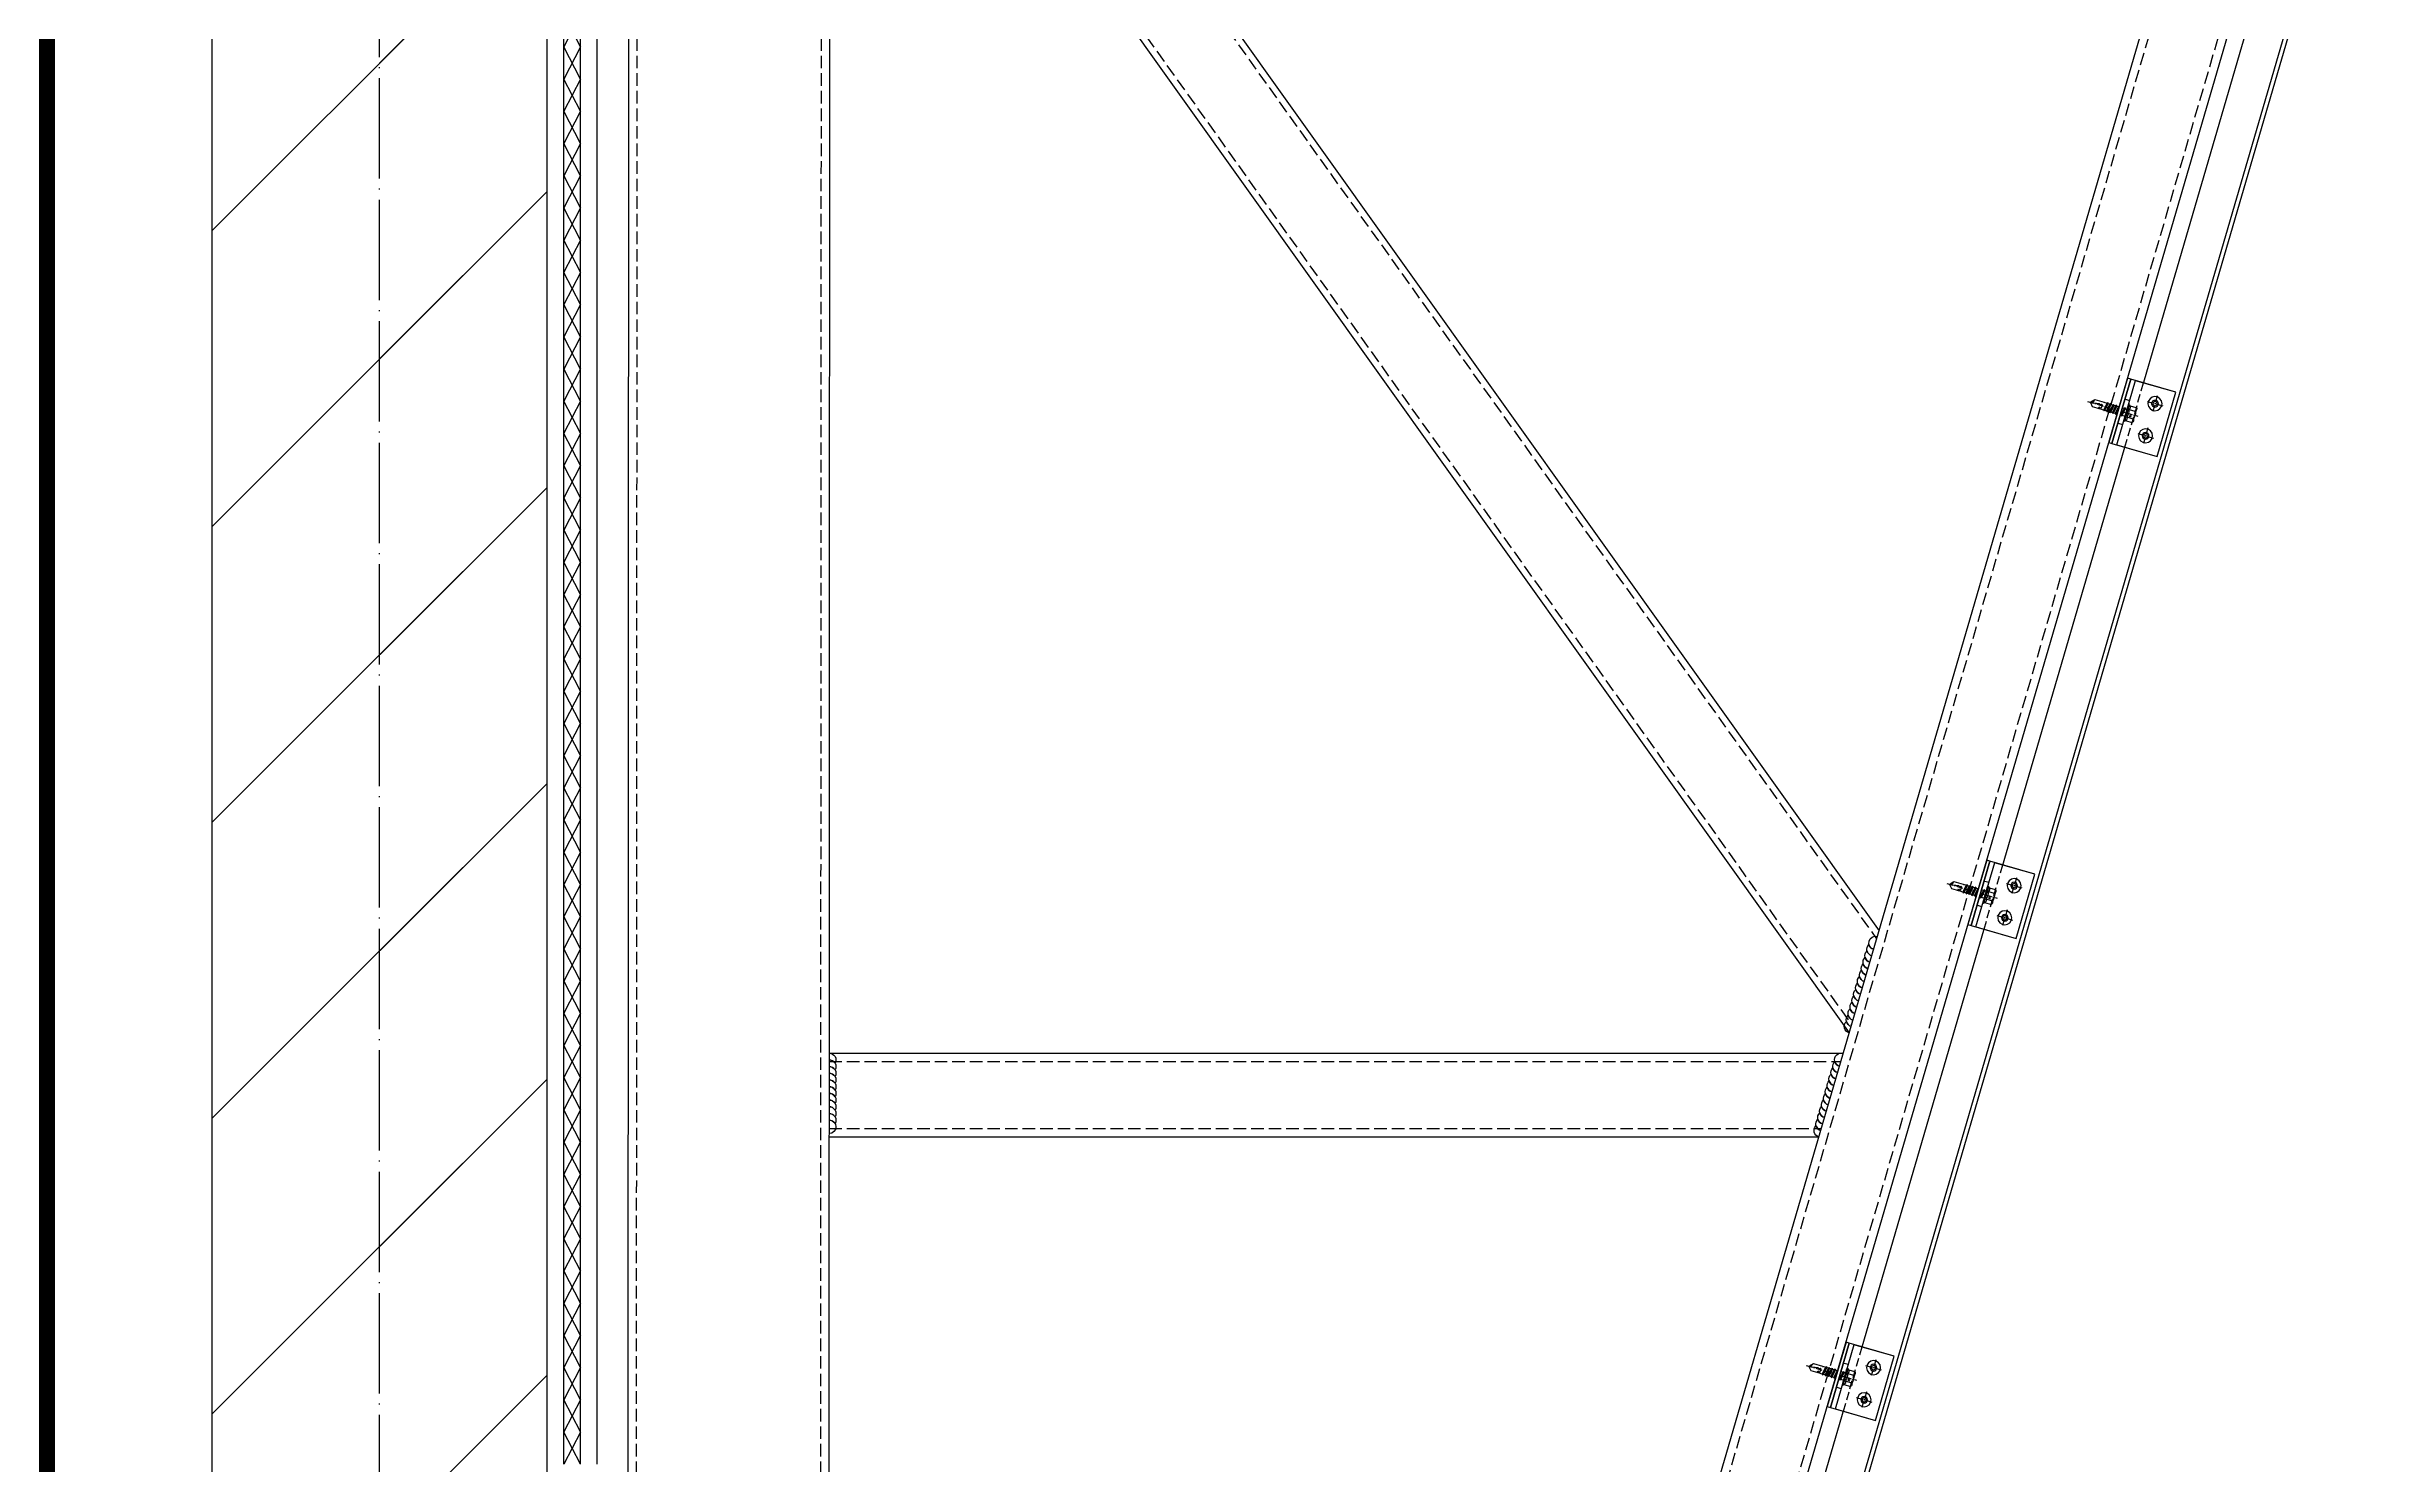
# Model space of a CAD drawing. Extents: x -202236 to 1002404, y -663931 to 1550022.
# Drawn here: x -97364 to -95966, y -330704 to -329857 of the extents above; entities that cross this region are included whole.
import ezdxf
from ezdxf.enums import TextEntityAlignment as Align

# ---------------------------------------------------------------- set-up
doc = ezdxf.new("R2010")
doc.units = 0
for name, pattern in [('CENTER', [2, 1.25, -0.25, 0.25, -0.25]), ('DASH', [0.35, 0.25, -0.1]), ('DOTE', [2.42, 2, -0.2, 0.02, -0.2]), ('ZN-CENTER', [2, 1.25, -0.25, 0.25, -0.25]), ('ZN-DASH', [0.35, 0.25, -0.1])]:
    doc.linetypes.add(name, pattern=pattern)
for name, color, linetype in [('!ZN1-填充-8', 8, 'Continuous'), ('!ZN3-铝板幕墙-3', 3, 'Continuous'), ('!ZN4-辅助材料-1', 1, 'Continuous'), ('!ZN4-配件-11', 11, 'Continuous'), ('!ZN5-钢材投影-40', 40, 'Continuous'), ('!ZN5-铝材投影-112', 112, 'Continuous'), ('!ZN6-虚线-8', 8, 'ZN-DASH'), ('3索引', 3, 'Continuous'), ('A-AXIS-D', 1, 'Continuous'), ('A-AXIS-DOTE', 14, 'DOTE'), ('A-HATCH-2', 251, 'Continuous'), ('AS-WALL', 40, 'Continuous'), ('PUB_HATCH', 8, 'Continuous'), ('焊缝', 8, 'Continuous')]:
    doc.layers.add(name, color=color, linetype=linetype)
doc.styles.add('DHTEXT-1', font='ROMANS.shx', dxfattribs={"width": 0.7, "bigfont": 'CHINESE.shx'})

# ---------------------------------------------------------------- blocks, each defined once
blk = doc.blocks.new('99平面图例外参$0$$LinePat$夹层保温1')
at = {"color": 0}
for p, q in [((0, 0), (96, 0)), ((0, -50), (96, -50)), ((0, -100), (96, -50)), ((96, -100), (0, -50)), ((0, -100), (96, -100)), ((0, -150), (96, -150))]:
    blk.add_line(p, q, dxfattribs=at)
blk = doc.blocks.new('*U253')
at = {"color": 0, "linetype": 'ZN-CENTER', "ltscale": 3}
blk.add_line((24, 0), (-7.3, 0), dxfattribs=at)
at = {"ltscale": 10}
for p, q in [((-5.4, -3.5), (-5.4, 3.5)), ((-1, 4.6), (-4.9, 4.6)), ((-1, 2.3), (-4.9, 2.3)), ((-0.6, -5.1), (-0.6, 5.1)), ((-0.2, 5.5), (0, 4.8)), ((0, -4.8), (0, 4.8)), ((0, 2.1), (14.3, 2.1)), ((1.4, 2.7), (2.2, -2.7)), ((3.2, 2.7), (4, -2.7)), ((5, 2.7), (5.8, -2.7)), ((6.8, 2.7), (7.6, -2.7)), ((8.6, 2.7), (9.4, -2.7)), ((10.4, 2.7), (11.2, -2.7)), ((12.2, 2.7), (13, -2.7)), ((-1, -2.3), (-4.9, -2.3)), ((-1, -4.6), (-4.9, -4.6)), ((-0.2, -5.5), (0, -4.8)), ((14.3, -2.1), (0, -2.1))]:
    blk.add_line(p, q, dxfattribs=at)
for points in [[(1.8, -2.1), (1, 2.1), (1.4, 2.7), (1.8, 2.1), (2.6, -2.1), (2.2, -2.7)], [(3.6, -2.1), (2.8, 2.1), (3.2, 2.7), (3.6, 2.1), (4.4, -2.1), (4, -2.7)], [(5.4, -2.1), (4.6, 2.1), (5, 2.7), (5.4, 2.1), (6.2, -2.1), (5.8, -2.7)], [(7.2, -2.1), (6.4, 2.1), (6.8, 2.7), (7.2, 2.1), (8, -2.1), (7.6, -2.7)], [(9, -2.1), (8.2, 2.1), (8.6, 2.7), (9, 2.1), (9.8, -2.1), (9.4, -2.7)], [(10.8, -2.1), (10, 2.1), (10.4, 2.7), (10.8, 2.1), (11.6, -2.1), (11.2, -2.7)], [(12.6, -2.1), (11.8, 2.1), (12.2, 2.7), (12.6, 2.1), (13.4, -2.1), (13, -2.7)]]:
    blk.add_lwpolyline(points, close=True, dxfattribs=at)
for points in [[(14.3, -2.1, -0.414214), (14.4, -2.2), (14.4, -2.3), (20.2, -2.3), (22, -0.3), (22, 0.3), (20.2, 2.3), (14.4, 2.3), (14.4, 2.2, -0.414214), (14.3, 2.1)], [(16.5, -2.3), (16.4, -1.2), (15.8, -1.5, -0.530462), (15, -1.2), (14.8, 0.1, -0.651316), (15.5, 0.5), (16, 0.2), (16.8, 0.7), (22, -0.3, -0.201226), (20.2, 2.3)]]:
    blk.add_lwpolyline(points, format="xyb", dxfattribs=at)
for centre, radius, start, end in [((-3.9, 3.5), 1.58, 133.1736, 226.8264), ((0.1, 0), 5.58, 155.5673, 204.4327), ((0.1, 3.5), 1.58, 133.1736, 226.8264), ((4.1, 0), 5.58, 155.5673, 204.4327), ((7.5, -2.9), 11.3, 132.4922, 138.6064), ((-3.9, -3.5), 1.58, 133.1736, 226.8264), ((0.1, -3.5), 1.58, 133.1736, 226.8264), ((7.5, 2.9), 11.3, 221.3936, 227.5078)]:
    blk.add_arc(centre, radius, start, end, dxfattribs=at)
at = {"layer": 'Defpoints', "color": 0, "ltscale": 10, "style": 'DHTEXT-1', "width": 0.7}
blk.add_text('5.5', height=1, rotation=90, dxfattribs=at).set_placement((-2.5, -0.9), align=Align.CENTER)
blk = doc.blocks.new('*U255')
at = {"color": 0, "linetype": 'CENTER', "ltscale": 3}
for p, q in [((4.9, 0), (-4.9, 0)), ((0, 4.9), (0, -4.9))]:
    blk.add_line(p, q, dxfattribs=at)
at = {"linetype": 'ByBlock', "ltscale": 10}
for radius in [4.2, 2, 1.23]:
    blk.add_circle((0, 0), radius, dxfattribs=at)
blk = doc.blocks.new('*U201')
at = {"ltscale": 0.125}
blk.add_wipeout([(-20, 30), (20, 30), (20, 5), (-20, 5)], dxfattribs=at).dxf.layer = '!ZN6-虚线-8'
at = {"layer": '!ZN1-填充-8'}
h = blk.add_hatch(dxfattribs=at)
h.set_pattern_fill('NET3', color=256, scale=0.75, angle=180, style=0)
h.set_pattern_definition([(180, (-1731.706, 294.7402), (-3e-16, -2.38125), []), (240, (-1731.706, 294.7402), (2.062223, -1.190625), []), (300, (-1731.706, 294.7402), (2.062223, 1.190625), [])])
h.paths.add_polyline_path([(20, 0), (-20, 0), (-20, 2), (20, 2)])
at = {"layer": '!ZN5-铝材投影-112'}
blk.add_lwpolyline([(20, 2), (-20, 2), (-20, 30), (20, 30)], close=True, dxfattribs=at)
at = {"layer": '!ZN6-虚线-8', "color": 8, "linetype": 'ZN-DASH', "ltscale": 20}
blk.add_line((-20, 10), (20, 10), dxfattribs=at)
at = {"layer": '!ZN6-虚线-8', "linetype": 'ZN-DASH', "ltscale": 10}
for p, q in [((-7.5, 5), (-7.5, 2)), ((7.5, 5), (7.5, 2))]:
    blk.add_line(p, q, dxfattribs=at)
at = {"layer": '!ZN4-配件-11', "color": 1, "rotation": 270}
for name, p in [('*U255', (-10, 20)), ('*U255', (10, 20)), ('*U253', (0, 5))]:
    blk.add_blockref(name, p, dxfattribs=at)
at = {"ltscale": 0.25}
blk.add_wipeout([(20, 0), (20, 2), (-20, 2), (-20, 0)], dxfattribs=at).dxf.layer = '!ZN4-辅助材料-1'
at = {"layer": '!ZN4-辅助材料-1'}
blk.add_lwpolyline([(20, 0), (-20, 0), (-20, 2), (20, 2)], close=True, dxfattribs=at)
at = {"layer": '!ZN5-铝材投影-112', "ltscale": 0.25}
blk.add_line((-20, 5), (20, 5), dxfattribs=at)
blk = doc.blocks.new('20250913160558')
at = {"layer": 'PUB_HATCH'}
h = blk.add_hatch(dxfattribs=at)
h.set_pattern_fill('普通砖', color=256, scale=50, style=0)
h.set_pattern_definition([(45, (2343460, -521977.7), (-88.388383, 88.388383), [])])
h.paths.add_polyline_path([(9550, -4880), (9550, -1630), (9350, -1630), (9350, -4880)])
h = blk.add_hatch(dxfattribs=at)
h.set_pattern_fill('普通砖', color=256, scale=50, style=0)
h.set_pattern_definition([(45, (2343460, -521977.7), (-88.388383, 88.388383), [])])
h.paths.add_polyline_path([(9550, -4880), (9550, -1630), (9450, -1630), (9450, -4880)])
at = {"layer": '!ZN3-铝板幕墙-3'}
for points in [[(10102.1, -5205), (10600.6, -3496.7, 0.070028), (10625.1, -3338.3, 0.070028)], [(10118.9, -5227.5), (10622.1, -3503.1, 0.068937), (10647.6, -3341.1, 0.068937)], [(10120.8, -5230), (10624.5, -3503.9, 0.069411), (10650.1, -3340, 0.069411)]]:
    blk.add_lwpolyline(points, format="xyb", dxfattribs=at)
at = {"layer": '!ZN5-钢材投影-40'}
for p, q in [((9598.1, -5185), (9600, -1148.7)), ((9718.1, -5185), (9720, -1148.7)), ((10046.8, -5180.2), (10543.1, -3479.6)), ((10094.8, -5194.2), (10591, -3493.9))]:
    blk.add_line(p, q, dxfattribs=at)
at = {"layer": '!ZN5-钢材投影-40', "ltscale": 800}
for p, q in [((9719, -3278.6), (10345.5, -4156.8)), ((9719, -3364.6), (10327.6, -4217.9)), ((9718.5, -4230), (10324.1, -4230)), ((9718.5, -4280), (10309.5, -4280))]:
    blk.add_line(p, q, dxfattribs=at)
at = {"layer": '!ZN6-虚线-8', "ltscale": 30}
for p, q in [((9603.1, -5185), (9605, -1148.7)), ((9713.1, -5185), (9715, -1148.7)), ((9719, -3285.5), (10344, -4161.6)), ((9719, -3357.7), (10329.1, -4213)), ((10051.6, -5181.6), (10547.9, -3481.1)), ((10090, -5192.8), (10586.2, -3492.5)), ((9718.5, -4235), (10322.6, -4235)), ((9718.5, -4275), (10311, -4275))]:
    blk.add_line(p, q, dxfattribs=at)
at = {"layer": 'AS-WALL'}
for p, q in [((9350, -4880), (9350, -1630)), ((9550, -4880), (9550, -1630)), ((9550, -4880), (9550, -1630))]:
    blk.add_line(p, q, dxfattribs=at)
at = {"layer": '焊缝', "ltscale": 800}
for points in [[(10327.6, -4217.9, -0.57735), (10326, -4211.1, 0.267949), (10328.8, -4214, -0.57735), (10327.1, -4207.3, 0.267949), (10329.9, -4210.2, -0.57735), (10328.2, -4203.4, 0.267949), (10331, -4206.3, -0.57735), (10329.4, -4199.6, 0.267949), (10332.1, -4202.5, -0.57735), (10330.5, -4195.8, 0.267949), (10333.2, -4198.7, -0.57735), (10331.6, -4191.9, 0.267949), (10334.4, -4194.8, -0.57735), (10332.7, -4188.1, 0.267949), (10335.5, -4191, -0.57735), (10333.8, -4184.2, 0.267949), (10336.6, -4187.1, -0.57735), (10335, -4180.4, 0.267949), (10337.7, -4183.3, -0.57735), (10336.1, -4176.6, 0.267949), (10338.8, -4179.5, -0.57735), (10337.2, -4172.7, 0.267949), (10340, -4175.6, -0.57735), (10338.3, -4168.9, 0.267949), (10341.1, -4171.8, -0.57735), (10339.4, -4165, 0.267949), (10342.2, -4167.9, -1), (10344.4, -4160.3, -1)], [(9718.5, -4230, -0.57735), (9722, -4236, 0.267949), (9718.5, -4234, -0.57735), (9722, -4240, 0.267949), (9718.5, -4238, -0.57735), (9722, -4244, 0.267949), (9718.5, -4242, -0.57735), (9722, -4248, 0.267949), (9718.5, -4246, -0.57735), (9722, -4252, 0.267949), (9718.5, -4250, -0.57735), (9722, -4256, 0.267949), (9718.5, -4254, -0.57735), (9722, -4260, 0.267949), (9718.5, -4258, -0.57735), (9722, -4264, 0.267949), (9718.5, -4262, -0.57735), (9722, -4268, 0.267949), (9718.5, -4266, -0.57735), (9722, -4272, 0.267949), (9718.5, -4270, -1), (9718.5, -4278, -1)], [(10309.5, -4280, -0.57735), (10307.9, -4273.3, 0.267949), (10310.6, -4276.2, -0.57735), (10309, -4269.4, 0.267949), (10311.7, -4272.3, -0.57735), (10310.1, -4265.6, 0.267949), (10312.9, -4268.5, -0.57735), (10311.2, -4261.8, 0.267949), (10314, -4264.6, -0.57735), (10312.3, -4257.9, 0.267949), (10315.1, -4260.8, -0.57735), (10313.5, -4254.1, 0.267949), (10316.2, -4257, -0.57735), (10314.6, -4250.2, 0.267949), (10317.3, -4253.1, -0.57735), (10315.7, -4246.4, 0.267949), (10318.5, -4249.3, -0.57735), (10316.8, -4242.6, 0.267949), (10319.6, -4245.4, -0.57735), (10317.9, -4238.7, 0.267949), (10320.7, -4241.6, -0.57735), (10319.1, -4234.9, 0.267949), (10321.8, -4237.8, -1), (10324.1, -4230.1, -1)]]:
    blk.add_lwpolyline(points, format="xyb", dxfattribs=at)
at = {"layer": 'A-HATCH-2', "xscale": 0.2004977875711166, "yscale": 0.2000000000000005, "zscale": 0.2, "rotation": 90}
for p in [(9550, -3628.7), (9550, -3647.9), (9550, -3667.2), (9550, -3686.4), (9550, -3705.7), (9550, -3724.9), (9550, -3744.2), (9550, -3763.4), (9550, -3782.7), (9550, -3801.9), (9550, -3821.2), (9550, -3840.4), (9550, -3859.6), (9550, -3878.9), (9550, -3898.1), (9550, -3917.4), (9550, -3936.6), (9550, -3955.9), (9550, -3975.1), (9550, -3994.4), (9550, -4013.6), (9550, -4032.9), (9550, -4052.1), (9550, -4071.4), (9550, -4090.6), (9550, -4109.9), (9550, -4129.1), (9550, -4148.4), (9550, -4167.6), (9550, -4186.9), (9550, -4206.1), (9550, -4225.4), (9550, -4244.6), (9550, -4263.8), (9550, -4283.1), (9550, -4302.3), (9550, -4321.6), (9550, -4340.8), (9550, -4360.1), (9550, -4379.3), (9550, -4398.6), (9550, -4417.8), (9550, -4437.1), (9550, -4456.3), (9550, -4475.6)]:
    blk.add_blockref('99平面图例外参$0$$LinePat$夹层保温1', p, dxfattribs=at)
at = {"xscale": -1, "rotation": 253.7316377152033}
for p in [(10488.3, -3845.9), (10404.2, -4133.9), (10320.2, -4421.9)]:
    blk.add_blockref('*U201', p, dxfattribs=at)

msp = doc.modelspace()

# ---------------------------------------------------------------- linework, layer by layer
at = {"layer": 'A-AXIS-DOTE', "ltscale": 30}
msp.add_line((-97165.75, -333275.65), (-97165.75, -326228.65), dxfattribs=at)

# ---------------------------------------------------------------- next in the draw order: block references
at = {"layer": 'A-AXIS-D', "ltscale": 800}
msp.add_blockref('20250913160558', (-106615.75, -326228.65), dxfattribs=at)

# ---------------------------------------------------------------- next in the draw order: linework, layer by layer
at = {"layer": '3索引', "linetype": 'DASH', "ltscale": 400, "const_width": 40}
msp.add_lwpolyline([(-97299.57, -329182.31), (-95887.82, -329182.31, -0.4142136), (-95807.82, -329262.31), (-95807.82, -331568.34, -0.4142136), (-95887.82, -331648.34), (-97299.57, -331648.34, -0.4142136), (-97379.57, -331568.34), (-97379.57, -329262.31, -0.4142136)], format="xyb", close=True, dxfattribs=at)

doc.saveas('drawing.dxf')
